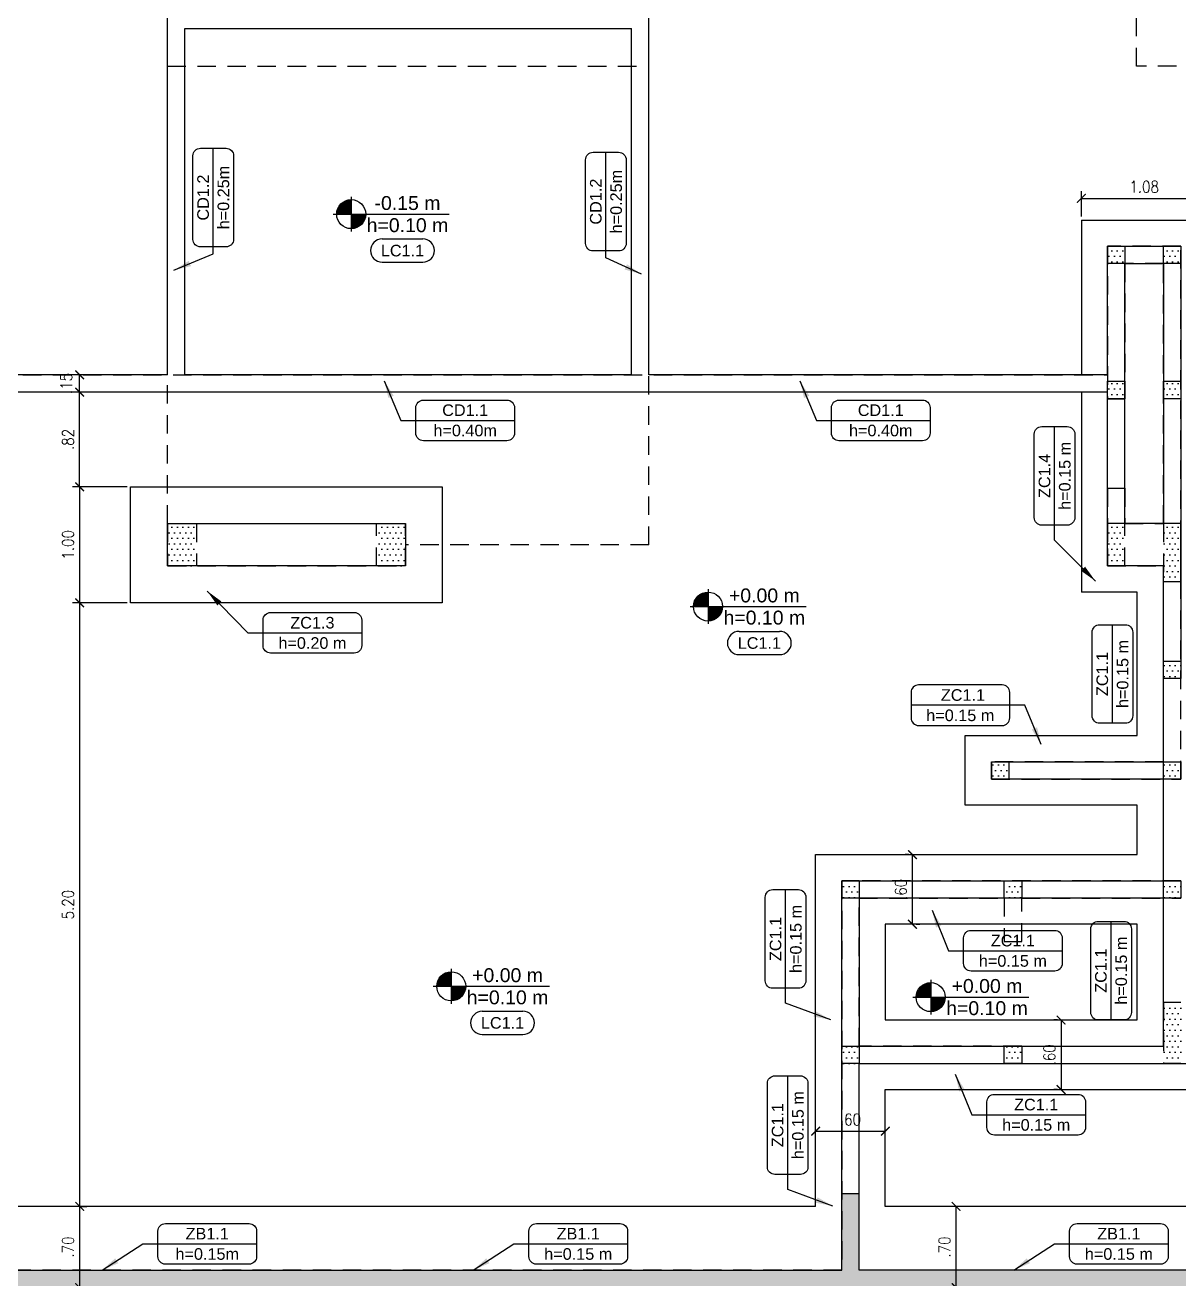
# Model space of a CAD drawing. Header units: millimetres. Extents: x -2.2 to 45.5, y -6.4 to 21.6.
# Drawn here: x 5.31 to 15.25, y 0 to 10.8 of the extents above; entities that cross this region are included whole.
import ezdxf
from ezdxf.enums import TextEntityAlignment as Align

# ---------------------------------------------------------------- set-up
doc = ezdxf.new("R2010")
doc.units = ezdxf.units.MM
doc.header["$LTSCALE"] = 0.05
doc.linetypes.add('HIDDEN2', pattern=[4.7625, 3.175, -1.5875])
for name, color, linetype in [('ACOTADO', 2, 'Continuous'), ('CIMENTACIÓN$0$CANT_VIS', 3, 'Continuous'), ('PLANTA BAJA$0$CONT_CORTE', 2, 'HIDDEN2'), ('PLANTA BAJA$0$PRETIL', 2, 'HIDDEN2'), ('TXT_IND', 2, 'Continuous')]:
    doc.layers.add(name, color=color, linetype=linetype)
doc.styles.add('ACOTAMIENTOS', font='romans.shx', dxfattribs={"width": 0.85})
doc.styles.add('ARIAL', font='arial.ttf')
doc.styles.get("Standard").update_dxf_attribs({"font": 'romans.shx'})
doc.dimstyles.new('ACOTA_50', dxfattribs={"dimscale": 0.05, "dimtxt": 2, "dimasz": 1.5, "dimexe": 1.25, "dimexo": 0.625, "dimgap": 1, "dimtad": 1, "dimzin": 4, "dimdsep": 46, "dimtxsty": 'ACOTAMIENTOS', "dimblk1": 'ARCHTICK', "dimblk2": 'ARCHTICK', "dimsah": 1, "dimcen": 1.5, "dimclrd": 1, "dimclre": 1, "dimclrt": 256, "dimadec": 0, "dimazin": 0, "dimtfac": 1, "dimtofl": 0, "dimtmove": 2, "dimatfit": 3, "dimfxl": 0, "dimtolj": 1, "dimtzin": 0, "dimarcsym": 0})

# ---------------------------------------------------------------- blocks, each defined once
blk = doc.blocks.new('NIVEL-PLANTA')
at = {"layer": 'TXT_IND'}
for points in [[(-0.47, 0), (-0.345, 0), (-0.345, 0.125, 0.414214)], [(-0.345, -0.125, 0.414214), (-0.22, 0), (-0.345, 0)]]:
    blk.add_hatch(color=1, dxfattribs=at).paths.add_polyline_path(points)
for p, q in [((-0.345, 0.15), (-0.345, -0.15)), ((-0.5, 0), (0.5, 0)), ((-0.22, 0), (0.5, 0))]:
    blk.add_line(p, q, dxfattribs=at)
at = {"layer": 'TXT_IND', "color": 3}
blk.add_circle((-0.345, 0), 0.125, dxfattribs=at)
at = {"layer": 'TXT_IND', "style": 'ARIAL'}
blk.add_attdef('NIVEL', text='', height=0.12, dxfattribs=at).set_placement((0.14, 0), align=Align.BOTTOM_CENTER)
at = {"layer": 'TXT_IND', "style": 'ARIAL', "width": 0.95}
blk.add_attdef('PERALTE', text='', height=0.12, dxfattribs=at).set_placement((0.14, -0.191), align=Align.BOTTOM_CENTER)
blk = doc.blocks.new('ETIQUETA')
at = {"layer": 'TXT_IND', "color": 3}
for p, q in [((-0.175, 0.2), (0.175, 0.2)), ((-0.175, 0), (0.175, 0))]:
    blk.add_line(p, q, dxfattribs=at)
for centre, start, end in [((-0.175, 0.1), 90, 270), ((0.175, 0.1), 270, 90)]:
    blk.add_arc(centre, 0.1, start, end, dxfattribs=at)
at = {"layer": 'TXT_IND', "color": 4, "style": 'ARIAL'}
blk.add_attdef('TEXTO', text='', height=0.1, dxfattribs=at).set_placement((0, 0.1), align=Align.MIDDLE_CENTER)
blk = doc.blocks.new('ETZ')
at = {"layer": 'TXT_IND', "color": 1}
blk.add_line((-0.425, 0), (0.425, 0), dxfattribs=at)
at = {"layer": 'TXT_IND', "color": 2}
blk.add_lwpolyline([(-0.36, -0.175, -0.4142136), (-0.425, -0.11), (-0.425, 0.11, -0.4142136), (-0.36, 0.175), (0.36, 0.175, -0.4142136), (0.425, 0.11), (0.425, -0.11, -0.4142136), (0.36, -0.175)], format="xyb", close=True, dxfattribs=at)
at = {"layer": 'TXT_IND', "color": 3, "width": 0.95}
for tag, p in [('ZAPATA', (0, 0.0875)), ('h=', (0, -0.0875))]:
    blk.add_attdef(tag, text='', height=0.1, rotation=0.00023, dxfattribs=at).set_placement(p, align=Align.MIDDLE_CENTER)
blk = doc.blocks.new('_ARCHTICK')
at = {"color": 0, "linetype": 'ByBlock', "const_width": 0.15}
blk.add_lwpolyline([(-0.5, -0.5), (0.5, 0.5)], dxfattribs=at)
blk = doc.blocks.new('*D116')
at = {"layer": 'ACOTADO', "color": 1, "lineweight": -2}
for p, q in [((6.186, 6.825), (5.716, 6.825)), ((5.778, 6.825), (5.778, 5.825)), ((6.186, 5.825), (5.716, 5.825))]:
    blk.add_line(p, q, dxfattribs=at)
at = {"layer": 'DEFPOINTS', "color": 0}
for p in [(6.217, 6.825), (5.778, 5.825), (6.217, 5.825)]:
    blk.add_point(p, dxfattribs=at)
at = {"layer": 'ACOTADO', "color": 1, "lineweight": -2, "xscale": 0.07500000000000001, "yscale": 0.07500000000000001, "zscale": 0.07500000000000001}
for p, rotation in [((5.778, 6.825), 90), ((5.778, 5.825), 270)]:
    blk.add_blockref('_ARCHTICK', p, dxfattribs=dict(at, rotation=rotation))
at = {"layer": 'ACOTADO', "insert": (5.678, 6.325), "char_height": 0.1, "attachment_point": 5, "rotation": 90, "style": 'ACOTAMIENTOS'}
blk.add_mtext('\\A1;1.00', dxfattribs=at)
blk = doc.blocks.new('*D117')
at = {"layer": 'ACOTADO', "color": 1, "lineweight": -2}
for p, q in [((5.747, 7.64), (5.716, 7.64)), ((5.778, 6.825), (5.778, 7.64)), ((6.186, 6.825), (5.716, 6.825))]:
    blk.add_line(p, q, dxfattribs=at)
at = {"layer": 'DEFPOINTS', "color": 0}
for p in [(5.778, 7.64), (5.778, 7.64), (6.217, 6.825)]:
    blk.add_point(p, dxfattribs=at)
at = {"layer": 'ACOTADO', "color": 1, "lineweight": -2, "xscale": 0.07500000000000001, "yscale": 0.07500000000000001, "zscale": 0.07500000000000001}
for p, rotation in [((5.778, 7.64), 90), ((5.778, 6.825), 270)]:
    blk.add_blockref('_ARCHTICK', p, dxfattribs=dict(at, rotation=rotation))
at = {"layer": 'ACOTADO', "insert": (5.678, 7.233), "char_height": 0.1, "attachment_point": 5, "rotation": 90, "style": 'ACOTAMIENTOS'}
blk.add_mtext('\\A1;.82', dxfattribs=at)
blk = doc.blocks.new('*D118')
at = {"layer": 'ACOTADO', "color": 1, "lineweight": -2}
for p, q in [((5.747, 7.79), (5.716, 7.79)), ((5.778, 7.64), (5.778, 7.79)), ((5.747, 7.64), (5.716, 7.64))]:
    blk.add_line(p, q, dxfattribs=at)
at = {"layer": 'DEFPOINTS', "color": 0}
for p in [(5.778, 7.79), (5.778, 7.79), (5.778, 7.64)]:
    blk.add_point(p, dxfattribs=at)
at = {"layer": 'ACOTADO', "color": 1, "lineweight": -2, "xscale": 0.07500000000000001, "yscale": 0.07500000000000001, "zscale": 0.07500000000000001}
for p, rotation in [((5.778, 7.79), 90), ((5.778, 7.64), 270)]:
    blk.add_blockref('_ARCHTICK', p, dxfattribs=dict(at, rotation=rotation))
at = {"layer": 'ACOTADO', "insert": (5.662, 7.715), "char_height": 0.1, "attachment_point": 5, "rotation": 90, "style": 'ACOTAMIENTOS'}
blk.add_mtext('\\A1;.15', dxfattribs=at)
blk = doc.blocks.new('*D119')
at = {"layer": 'ACOTADO', "color": 1, "lineweight": -2}
for p, q in [((6.186, 5.825), (5.716, 5.825)), ((5.778, 5.825), (5.778, 0.625)), ((5.791, 0.625), (5.841, 0.625))]:
    blk.add_line(p, q, dxfattribs=at)
at = {"layer": 'DEFPOINTS', "color": 0}
for p in [(6.217, 5.825), (5.76, 0.625), (5.778, 0.625)]:
    blk.add_point(p, dxfattribs=at)
at = {"layer": 'ACOTADO', "color": 1, "lineweight": -2, "xscale": 0.07500000000000001, "yscale": 0.07500000000000001, "zscale": 0.07500000000000001}
for p, rotation in [((5.778, 5.825), 90), ((5.778, 0.625), 270)]:
    blk.add_blockref('_ARCHTICK', p, dxfattribs=dict(at, rotation=rotation))
at = {"layer": 'ACOTADO', "insert": (5.678, 3.225), "char_height": 0.1, "attachment_point": 5, "rotation": 90, "style": 'ACOTAMIENTOS'}
blk.add_mtext('\\A1;5.20', dxfattribs=at)
blk = doc.blocks.new('*D120')
at = {"layer": 'ACOTADO', "color": 1, "lineweight": -2}
for p, q in [((5.778, 0.625), (5.778, -0.075)), ((5.791, 0.625), (5.841, 0.625)), ((5.769, -0.075), (5.841, -0.075))]:
    blk.add_line(p, q, dxfattribs=at)
at = {"layer": 'DEFPOINTS', "color": 0}
for p in [(5.76, 0.625), (5.738, -0.075), (5.778, -0.075)]:
    blk.add_point(p, dxfattribs=at)
at = {"layer": 'ACOTADO', "color": 1, "lineweight": -2, "xscale": 0.07500000000000001, "yscale": 0.07500000000000001, "zscale": 0.07500000000000001}
for p, rotation in [((5.778, 0.625), 90), ((5.778, -0.075), 270)]:
    blk.add_blockref('_ARCHTICK', p, dxfattribs=dict(at, rotation=rotation))
at = {"layer": 'ACOTADO', "insert": (5.678, 0.275), "char_height": 0.1, "attachment_point": 5, "rotation": 90, "style": 'ACOTAMIENTOS'}
blk.add_mtext('\\A1;.70', dxfattribs=at)
blk = doc.blocks.new('*D122')
at = {"layer": 'ACOTADO', "color": 1, "lineweight": -2}
for p, q in [((13.297, 0.625), (13.265, 0.625)), ((13.328, -0.075), (13.328, 0.625)), ((13.297, -0.075), (13.265, -0.075))]:
    blk.add_line(p, q, dxfattribs=at)
at = {"layer": 'DEFPOINTS', "color": 0}
for p in [(13.328, 0.625), (13.328, 0.625), (13.328, -0.075)]:
    blk.add_point(p, dxfattribs=at)
at = {"layer": 'ACOTADO', "color": 1, "lineweight": -2, "xscale": 0.07500000000000001, "yscale": 0.07500000000000001, "zscale": 0.07500000000000001}
for p, rotation in [((13.328, 0.625), 90), ((13.328, -0.075), 270)]:
    blk.add_blockref('_ARCHTICK', p, dxfattribs=dict(at, rotation=rotation))
at = {"layer": 'ACOTADO', "insert": (13.228, 0.275), "char_height": 0.1, "attachment_point": 5, "rotation": 90, "style": 'ACOTAMIENTOS'}
blk.add_mtext('\\A1;.70', dxfattribs=at)
blk = doc.blocks.new('*D125')
at = {"layer": 'ACOTADO', "color": 1, "lineweight": -2}
for p, q in [((14.201, 2.231), (14.17, 2.231)), ((14.232, 2.231), (14.232, 1.631)), ((14.201, 1.631), (14.17, 1.631))]:
    blk.add_line(p, q, dxfattribs=at)
at = {"layer": 'DEFPOINTS', "color": 0}
for p in [(14.232, 2.231), (14.232, 1.631), (14.232, 1.631)]:
    blk.add_point(p, dxfattribs=at)
at = {"layer": 'ACOTADO', "color": 1, "lineweight": -2, "xscale": 0.07500000000000001, "yscale": 0.07500000000000001, "zscale": 0.07500000000000001}
for p, rotation in [((14.232, 2.231), 90), ((14.232, 1.631), 270)]:
    blk.add_blockref('_ARCHTICK', p, dxfattribs=dict(at, rotation=rotation))
at = {"layer": 'ACOTADO', "insert": (14.132, 1.931), "char_height": 0.1, "attachment_point": 5, "rotation": 90, "style": 'ACOTAMIENTOS'}
blk.add_mtext('\\A1;.60', dxfattribs=at)
blk = doc.blocks.new('*D130')
at = {"layer": 'ACOTADO', "color": 1, "lineweight": -2}
for p, q in [((12.921, 3.656), (12.89, 3.656)), ((12.952, 3.056), (12.952, 3.656)), ((12.983, 3.056), (13.015, 3.056))]:
    blk.add_line(p, q, dxfattribs=at)
at = {"layer": 'DEFPOINTS', "color": 0}
for p in [(12.952, 3.656), (12.952, 3.656), (12.952, 3.056)]:
    blk.add_point(p, dxfattribs=at)
at = {"layer": 'ACOTADO', "color": 1, "lineweight": -2, "xscale": 0.07500000000000001, "yscale": 0.07500000000000001, "zscale": 0.07500000000000001}
for p, rotation in [((12.952, 3.656), 90), ((12.952, 3.056), 270)]:
    blk.add_blockref('_ARCHTICK', p, dxfattribs=dict(at, rotation=rotation))
at = {"layer": 'ACOTADO', "insert": (12.852, 3.356), "char_height": 0.1, "attachment_point": 5, "rotation": 90, "style": 'ACOTAMIENTOS'}
blk.add_mtext('\\A1;.60', dxfattribs=at)
blk = doc.blocks.new('*D132')
at = {"layer": 'ACOTADO', "color": 1, "lineweight": -2}
for p, q in [((12.118, 1.305), (12.118, 1.336)), ((12.718, 1.305), (12.718, 1.336)), ((12.118, 1.273), (12.718, 1.273))]:
    blk.add_line(p, q, dxfattribs=at)
at = {"layer": 'DEFPOINTS', "color": 0}
for p in [(12.118, 1.273), (12.718, 1.273), (12.718, 1.273)]:
    blk.add_point(p, dxfattribs=at)
at = {"layer": 'ACOTADO', "color": 1, "lineweight": -2, "xscale": 0.07500000000000001, "yscale": 0.07500000000000001, "zscale": 0.07500000000000001, "rotation": 180}
blk.add_blockref('_ARCHTICK', (12.118, 1.273), dxfattribs=at)
at = {"layer": 'ACOTADO', "color": 1, "lineweight": -2, "xscale": 0.07500000000000001, "yscale": 0.07500000000000001, "zscale": 0.07500000000000001}
blk.add_blockref('_ARCHTICK', (12.718, 1.273), dxfattribs=at)
at = {"layer": 'ACOTADO', "insert": (12.418, 1.373), "char_height": 0.1, "attachment_point": 5, "style": 'ACOTAMIENTOS'}
blk.add_mtext('\\A1;.60', dxfattribs=at)
blk = doc.blocks.new('*D144')
at = {"layer": 'ACOTADO', "color": 1, "lineweight": -2}
for p, q in [((14.407, 9.154), (14.407, 9.372)), ((14.407, 9.31), (15.489, 9.31)), ((15.489, 9.154), (15.489, 9.372))]:
    blk.add_line(p, q, dxfattribs=at)
at = {"layer": 'DEFPOINTS', "color": 0}
for p in [(15.489, 9.31), (14.407, 9.123), (15.489, 9.123)]:
    blk.add_point(p, dxfattribs=at)
at = {"layer": 'ACOTADO', "color": 1, "lineweight": -2, "xscale": 0.07500000000000001, "yscale": 0.07500000000000001, "zscale": 0.07500000000000001, "rotation": 180}
blk.add_blockref('_ARCHTICK', (14.407, 9.31), dxfattribs=at)
at = {"layer": 'ACOTADO', "color": 1, "lineweight": -2, "xscale": 0.07500000000000001, "yscale": 0.07500000000000001, "zscale": 0.07500000000000001}
blk.add_blockref('_ARCHTICK', (15.489, 9.31), dxfattribs=at)
at = {"layer": 'ACOTADO', "insert": (14.948, 9.41), "char_height": 0.1, "attachment_point": 5, "style": 'ACOTAMIENTOS'}
blk.add_mtext('\\A1;1.08', dxfattribs=at)
blk = doc.blocks.new('PLANTA BAJA')
at = {"layer": 'PLANTA BAJA$0$PRETIL'}
h = blk.add_hatch(dxfattribs=at)
h.set_pattern_fill('DOTS', color=256, scale=0.03)
h.paths.add_polyline_path([(14.782, 8.898), (14.632, 8.898), (14.632, 8.748), (14.782, 8.748)])
h = blk.add_hatch(dxfattribs=at)
h.set_pattern_fill('DOTS', color=256, scale=0.03)
h.paths.add_polyline_path([(15.264, 8.898), (15.114, 8.898), (15.114, 8.748), (15.264, 8.748)])
h = blk.add_hatch(dxfattribs=at)
h.set_pattern_fill('DOTS', color=256, scale=0.03)
h.paths.add_polyline_path([(14.782, 7.734), (14.632, 7.734), (14.632, 7.584), (14.782, 7.584)])
h = blk.add_hatch(dxfattribs=at)
h.set_pattern_fill('DOTS', color=256, scale=0.03)
h.paths.add_polyline_path([(15.264, 7.734), (15.114, 7.734), (15.114, 7.584), (15.264, 7.584)])
h = blk.add_hatch(dxfattribs=at)
h.set_pattern_fill('DOTS', color=256, scale=0.03)
h.paths.add_polyline_path([(24.98, 7.382), (24.949, 7.404), (24.846, 7.394), (25.485, 1.314), (25.489, 1.31), (25.485, 1.309), (25.615, 0.075), (24.455, 0.075), (23.322, 0.075), (23.305, 0.24), (23.156, 0.224), (23.171, 0.075), (20.058, 0.075), (20.058, 0.225), (19.908, 0.225), (19.908, 0.075), (16.204, 0.075), (16.204, 0.225), (16.054, 0.225), (16.054, 0.075), (12.493, 0.075), (12.493, 0.736), (12.343, 0.736), (12.343, 0.075), (0.042, 0.075), (0.042, 0.736), (-0.108, 0.736), (-0.108, -0.075), (25.675, -0.075), (25.763, -0.066)])
h = blk.add_hatch(dxfattribs=at)
h.set_pattern_fill('DOTS', color=256, scale=0.03)
h.paths.add_polyline_path([(6.784, 6.508), (6.534, 6.508), (6.534, 6.143), (6.784, 6.143)])
h = blk.add_hatch(dxfattribs=at)
h.set_pattern_fill('DOTS', color=256, scale=0.03)
h.paths.add_polyline_path([(8.585, 6.508), (8.335, 6.508), (8.335, 6.143), (8.585, 6.143)])
h = blk.add_hatch(dxfattribs=at)
h.set_pattern_fill('DOTS', color=256, scale=0.03)
h.paths.add_polyline_path([(14.782, 6.508), (14.632, 6.508), (14.632, 6.143), (14.782, 6.143)])
h = blk.add_hatch(dxfattribs=at)
h.set_pattern_fill('DOTS', color=256, scale=0.03)
h.paths.add_polyline_path([(15.264, 6.508), (15.114, 6.508), (15.114, 6.008), (15.264, 6.008)])
h = blk.add_hatch(dxfattribs=at)
h.set_pattern_fill('DOTS', color=256, scale=0.03)
h.paths.add_polyline_path([(15.264, 5.322), (15.114, 5.322), (15.114, 5.172), (15.264, 5.172)])
h = blk.add_hatch(dxfattribs=at)
h.set_pattern_fill('DOTS', color=256, scale=0.03)
h.paths.add_polyline_path([(13.782, 4.456), (13.632, 4.456), (13.632, 4.306), (13.782, 4.306)])
h = blk.add_hatch(dxfattribs=at)
h.set_pattern_fill('DOTS', color=256, scale=0.03)
h.paths.add_polyline_path([(15.264, 4.456), (15.114, 4.456), (15.114, 4.306), (15.264, 4.306)])
h = blk.add_hatch(dxfattribs=at)
h.set_pattern_fill('DOTS', color=256, scale=0.03)
h.paths.add_polyline_path([(12.493, 3.431), (12.343, 3.431), (12.343, 3.281), (12.493, 3.281)])
h = blk.add_hatch(dxfattribs=at)
h.set_pattern_fill('DOTS', color=256, scale=0.03)
h.paths.add_polyline_path([(13.893, 3.431), (13.743, 3.431), (13.743, 3.281), (13.893, 3.281)])
h = blk.add_hatch(dxfattribs=at)
h.set_pattern_fill('DOTS', color=256, scale=0.03)
h.paths.add_polyline_path([(15.264, 3.431), (15.114, 3.431), (15.114, 3.281), (15.264, 3.281)])
h = blk.add_hatch(dxfattribs=at)
h.set_pattern_fill('DOTS', color=256, scale=0.03)
h.paths.add_polyline_path([(15.264, 2.381), (15.114, 2.381), (15.114, 1.856), (15.264, 1.856)])
h = blk.add_hatch(dxfattribs=at)
h.set_pattern_fill('DOTS', color=256, scale=0.03)
h.paths.add_polyline_path([(12.493, 2.006), (12.343, 2.006), (12.343, 1.856), (12.493, 1.856)])
h = blk.add_hatch(dxfattribs=at)
h.set_pattern_fill('DOTS', color=256, scale=0.03)
h.paths.add_polyline_path([(13.893, 2.006), (13.743, 2.006), (13.743, 1.856), (13.893, 1.856)])
h = blk.add_hatch(dxfattribs=at)
h.set_pattern_fill('DOTS', color=256, scale=0.03)
h.paths.add_polyline_path([(15.264, 0.075), (12.493, 0.075), (12.493, 0.736), (12.343, 0.736), (12.343, 0.075), (0.042, 0.075), (0.042, 0.736), (-0.108, 0.736), (-0.108, -0.075), (15.264, -0.075)])
at = {"layer": 'PLANTA BAJA$0$CONT_CORTE'}
for p, q in [((14.632, 7.584), (14.782, 7.584)), ((14.632, 6.812), (14.782, 6.812)), ((6.534, 6.508), (6.534, 6.143)), ((6.784, 6.508), (6.784, 6.143)), ((8.335, 6.143), (8.335, 6.508)), ((8.585, 6.143), (8.585, 6.508)), ((6.534, 6.143), (8.585, 6.143)), ((15.114, 4.456), (13.632, 4.456)), ((13.632, 4.456), (13.632, 4.306)), ((13.632, 4.306), (15.264, 4.306)), ((12.343, 3.431), (12.343, 0.075)), ((12.493, 3.431), (12.343, 3.431)), ((15.264, 3.431), (12.493, 3.431)), ((12.493, 2.006), (12.493, 3.281)), ((12.493, 3.281), (13.743, 3.281)), ((13.743, 3.281), (13.743, 2.906)), ((13.893, 2.906), (13.893, 3.281)), ((13.893, 3.281), (15.264, 3.281)), ((13.743, 2.906), (13.893, 2.906)), ((15.264, 2.381), (15.114, 2.381)), ((15.114, 2.381), (15.114, 1.856)), ((13.893, 2.006), (12.493, 2.006)), ((13.893, 2.006), (13.893, 1.856)), ((12.493, 0.075), (12.493, 1.856)), ((12.493, 1.856), (13.893, 1.856)), ((15.264, 1.856), (15.114, 1.856)), ((12.343, 0.736), (12.493, 0.736)), ((12.343, 0.075), (0.042, 0.075)), ((16.054, 0.075), (12.493, 0.075))]:
    blk.add_line(p, q, dxfattribs=at)
for points in [[(15.264, 4.306), (15.264, 8.898), (14.632, 8.898), (14.632, 7.584)], [(15.114, 6.508), (15.114, 8.748), (14.782, 8.748), (14.782, 7.584)], [(14.632, 6.812), (14.632, 6.143), (15.114, 6.143)], [(14.782, 6.812), (14.782, 6.508), (15.114, 6.508)], [(15.114, 4.456), (15.114, 6.143)]]:
    blk.add_lwpolyline(points, dxfattribs=at)
for points in [[(14.632, 8.898), (14.782, 8.898), (14.782, 8.748), (14.632, 8.748)], [(15.114, 8.898), (15.264, 8.898), (15.264, 8.748), (15.114, 8.748)], [(14.632, 7.734), (14.782, 7.734), (14.782, 7.584), (14.632, 7.584)], [(15.114, 7.734), (15.264, 7.734), (15.264, 7.584), (15.114, 7.584)], [(14.782, 6.508), (14.632, 6.508), (14.632, 6.143), (14.782, 6.143)], [(15.114, 6.008), (15.264, 6.008), (15.264, 6.508), (15.114, 6.508)], [(15.114, 5.322), (15.264, 5.322), (15.264, 5.172), (15.114, 5.172)], [(13.632, 4.456), (13.782, 4.456), (13.782, 4.306), (13.632, 4.306)], [(15.114, 4.456), (15.264, 4.456), (15.264, 4.306), (15.114, 4.306)], [(12.343, 3.431), (12.493, 3.431), (12.493, 3.281), (12.343, 3.281)], [(13.743, 3.431), (13.893, 3.431), (13.893, 3.281), (13.743, 3.281)], [(15.114, 3.431), (15.264, 3.431), (15.264, 3.281), (15.114, 3.281)], [(12.343, 2.006), (12.493, 2.006), (12.493, 1.856), (12.343, 1.856)], [(13.743, 2.006), (13.893, 2.006), (13.893, 1.856), (13.743, 1.856)]]:
    blk.add_lwpolyline(points, close=True, dxfattribs=at)
at = {"layer": 'PLANTA BAJA$0$PRETIL'}
for p, q in [((6.534, 6.508), (6.534, 15.873)), ((10.682, 6.325), (10.682, 12.851)), ((14.882, 10.448), (14.882, 10.948)), ((6.534, 10.448), (10.682, 10.448)), ((17.813, 10.448), (14.882, 10.448)), ((0.632, 7.79), (14.632, 7.79)), ((10.682, 6.325), (8.585, 6.325))]:
    blk.add_line(p, q, dxfattribs=at)

msp = doc.modelspace()

# ---------------------------------------------------------------- linework, layer by layer
at = {"layer": 'CIMENTACIÓN$0$CANT_VIS'}
for p, q in [((6.534, 7.79), (6.534, 15.675)), ((10.682, 7.79), (10.682, 10.923)), ((6.684, 7.79), (6.684, 10.773)), ((6.684, 10.773), (10.532, 10.773)), ((10.532, 7.79), (10.532, 10.773)), ((14.407, 9.123), (15.489, 9.123)), ((6.534, 7.79), (0.632, 7.79)), ((10.532, 7.79), (6.684, 7.79)), ((14.632, 7.79), (10.682, 7.79)), ((14.632, 7.64), (0.632, 7.64)), ((15.114, 3.431), (15.114, 4.306)), ((14.889, 3.656), (14.889, 4.081)), ((12.118, 0.625), (0.267, 0.625)), ((15.829, 0.625), (12.718, 0.625))]:
    msp.add_line(p, q, dxfattribs=at)
for points in [[(14.407, 9.123), (14.407, 7.79)], [(14.632, 7.79), (14.632, 8.898), (15.264, 8.898), (15.264, 5.322)], [(14.407, 7.64), (14.407, 5.918)], [(14.632, 6.143), (14.632, 7.64)], [(15.114, 4.306), (13.632, 4.306), (13.632, 4.456), (15.114, 4.456), (15.114, 6.143), (14.632, 6.143)], [(14.889, 4.081), (13.407, 4.081), (13.407, 4.681), (14.889, 4.681), (14.889, 5.918), (14.407, 5.918)], [(0.632, 4.447), (0.632, 3.281), (0.042, 3.281), (0.042, 0.075), (12.343, 0.075), (12.343, 3.431), (15.114, 3.431)], [(12.118, 0.625), (12.118, 3.656), (14.889, 3.656)], [(12.493, 0.075), (12.493, 1.856), (16.054, 1.856), (16.054, 0.075), (12.493, 0.075)], [(12.718, 0.625), (12.718, 1.631), (15.829, 1.631), (15.829, 0.625)]]:
    msp.add_lwpolyline(points, dxfattribs=at)
for points in [[(14.782, 8.748), (15.114, 8.748), (15.114, 6.508), (14.782, 6.508)], [(6.217, 6.825), (8.902, 6.825), (8.902, 5.825), (6.217, 5.825)], [(6.534, 6.508), (8.585, 6.508), (8.585, 6.143), (6.534, 6.143)], [(12.493, 2.006), (15.114, 2.006), (15.114, 3.281), (12.493, 3.281)], [(12.718, 2.231), (14.889, 2.231), (14.889, 3.056), (12.718, 3.056)]]:
    msp.add_lwpolyline(points, close=True, dxfattribs=at)

# ---------------------------------------------------------------- block references
msp.add_blockref('PLANTA BAJA', (0, 0))
at = {"layer": 'TXT_IND'}
ref = msp.add_blockref('ETZ', (6.929, 9.317), dxfattribs=dict(at, rotation=90.00030408680253))
ref.add_attrib('ZAPATA', 'CD1.2', dxfattribs={"color": 3, "height": 0.1, "rotation": 90, "style": 'ARIAL'}).set_placement((6.841, 9.317), align=Align.MIDDLE_CENTER)
ref.add_attrib('h=', 'h=0.25m', dxfattribs={"color": 3, "height": 0.1, "rotation": 90, "style": 'ARIAL'}).set_placement((7.016, 9.317), align=Align.MIDDLE_CENTER)
ref = msp.add_blockref('ETZ', (10.311, 9.282), dxfattribs=dict(at, rotation=90.00030408680253))
ref.add_attrib('ZAPATA', 'CD1.2', dxfattribs={"color": 3, "height": 0.1, "rotation": 90, "style": 'ARIAL'}).set_placement((10.224, 9.282), align=Align.MIDDLE_CENTER)
ref.add_attrib('h=', 'h=0.25m', dxfattribs={"color": 3, "height": 0.1, "rotation": 90, "style": 'ARIAL'}).set_placement((10.399, 9.282), align=Align.MIDDLE_CENTER)
ref = msp.add_blockref('NIVEL-PLANTA', (8.462, 9.174), dxfattribs=at)
ref.add_attrib('NIVEL', '-0.15 m', dxfattribs={"height": 0.12, "style": 'ARIAL'}).set_placement((8.602, 9.174), align=Align.BOTTOM_CENTER)
ref.add_attrib('PERALTE', 'h=0.10 m', dxfattribs={"height": 0.12, "style": 'ARIAL'}).set_placement((8.602, 8.983), align=Align.BOTTOM_CENTER)
for p in [(8.559, 8.76), (11.633, 5.379), (9.421, 2.106)]:
    msp.add_blockref('ETIQUETA', p, dxfattribs=at).add_auto_attribs({'TEXTO': 'LC1.1'})
ref = msp.add_blockref('ETZ', (9.099, 7.397), dxfattribs=dict(at, rotation=0.0003040868025454623))
ref.add_attrib('ZAPATA', 'CD1.1', dxfattribs={"color": 3, "height": 0.1, "style": 'ARIAL'}).set_placement((9.099, 7.485), align=Align.MIDDLE_CENTER)
ref.add_attrib('h=', 'h=0.40m', dxfattribs={"color": 3, "height": 0.1, "style": 'ARIAL'}).set_placement((9.099, 7.31), align=Align.MIDDLE_CENTER)
ref = msp.add_blockref('ETZ', (12.679, 7.397), dxfattribs=dict(at, rotation=0.0003040868025454623))
ref.add_attrib('ZAPATA', 'CD1.1', dxfattribs={"color": 3, "height": 0.1, "style": 'ARIAL'}).set_placement((12.679, 7.485), align=Align.MIDDLE_CENTER)
ref.add_attrib('h=', 'h=0.40m', dxfattribs={"color": 3, "height": 0.1, "style": 'ARIAL'}).set_placement((12.679, 7.31), align=Align.MIDDLE_CENTER)
ref = msp.add_blockref('ETZ', (14.176, 6.919), dxfattribs=dict(at, rotation=90.00030408680256))
ref.add_attrib('ZAPATA', 'ZC1.4', dxfattribs={"color": 3, "height": 0.1, "rotation": 90, "style": 'ARIAL'}).set_placement((14.089, 6.919), align=Align.MIDDLE_CENTER)
ref.add_attrib('h=', 'h=0.15 m', dxfattribs={"color": 3, "height": 0.1, "rotation": 90, "style": 'ARIAL'}).set_placement((14.264, 6.919), align=Align.MIDDLE_CENTER)
ref = msp.add_blockref('NIVEL-PLANTA', (11.536, 5.793), dxfattribs=at)
ref.add_attrib('NIVEL', '+0.00 m', dxfattribs={"height": 0.12, "style": 'ARIAL'}).set_placement((11.676, 5.793), align=Align.BOTTOM_CENTER)
ref.add_attrib('PERALTE', 'h=0.10 m', dxfattribs={"height": 0.12, "style": 'ARIAL'}).set_placement((11.676, 5.602), align=Align.BOTTOM_CENTER)
ref = msp.add_blockref('ETZ', (7.783, 5.567), dxfattribs=dict(at, rotation=0.0003040868025454621))
ref.add_attrib('ZAPATA', 'ZC1.3', dxfattribs={"color": 3, "height": 0.1, "style": 'ARIAL'}).set_placement((7.783, 5.654), align=Align.MIDDLE_CENTER)
ref.add_attrib('h=', 'h=0.20 m', dxfattribs={"color": 3, "height": 0.1, "style": 'ARIAL'}).set_placement((7.783, 5.479), align=Align.MIDDLE_CENTER)
ref = msp.add_blockref('ETZ', (14.675, 5.212), dxfattribs=dict(at, rotation=90.00030408680256))
ref.add_attrib('ZAPATA', 'ZC1.1', dxfattribs={"color": 3, "height": 0.1, "rotation": 90, "style": 'ARIAL'}).set_placement((14.587, 5.212), align=Align.MIDDLE_CENTER)
ref.add_attrib('h=', 'h=0.15 m', dxfattribs={"color": 3, "height": 0.1, "rotation": 90, "style": 'ARIAL'}).set_placement((14.762, 5.212), align=Align.MIDDLE_CENTER)
ref = msp.add_blockref('ETZ', (13.365, 4.943), dxfattribs=dict(at, xscale=-1, rotation=359.9996959131975))
ref.add_attrib('ZAPATA', 'ZC1.1', dxfattribs={"color": 3, "height": 0.1, "style": 'ARIAL'}).set_placement((13.387, 5.031), align=Align.MIDDLE_CENTER)
ref.add_attrib('h=', 'h=0.15 m', dxfattribs={"color": 3, "height": 0.1, "style": 'ARIAL'}).set_placement((13.364, 4.856), align=Align.MIDDLE_CENTER)
ref = msp.add_blockref('ETZ', (11.859, 2.929), dxfattribs=dict(at, rotation=90.00030408680256))
ref.add_attrib('ZAPATA', 'ZC1.1', dxfattribs={"color": 3, "height": 0.1, "rotation": 90, "style": 'ARIAL'}).set_placement((11.772, 2.929), align=Align.MIDDLE_CENTER)
ref.add_attrib('h=', 'h=0.15 m', dxfattribs={"color": 3, "height": 0.1, "rotation": 90, "style": 'ARIAL'}).set_placement((11.947, 2.929), align=Align.MIDDLE_CENTER)
ref = msp.add_blockref('ETZ', (14.663, 2.656), dxfattribs=dict(at, rotation=90.00030408680256))
ref.add_attrib('ZAPATA', 'ZC1.1', dxfattribs={"color": 3, "height": 0.1, "rotation": 90, "style": 'ARIAL'}).set_placement((14.575, 2.656), align=Align.MIDDLE_CENTER)
ref.add_attrib('h=', 'h=0.15 m', dxfattribs={"color": 3, "height": 0.1, "rotation": 90, "style": 'ARIAL'}).set_placement((14.75, 2.656), align=Align.MIDDLE_CENTER)
ref = msp.add_blockref('ETZ', (13.817, 2.828), dxfattribs=dict(at, rotation=0.0003040868025454622))
ref.add_attrib('ZAPATA', 'ZC1.1', dxfattribs={"color": 3, "height": 0.1, "style": 'ARIAL'}).set_placement((13.817, 2.915), align=Align.MIDDLE_CENTER)
ref.add_attrib('h=', 'h=0.15 m', dxfattribs={"color": 3, "height": 0.1, "style": 'ARIAL'}).set_placement((13.817, 2.74), align=Align.MIDDLE_CENTER)
ref = msp.add_blockref('NIVEL-PLANTA', (9.324, 2.521), dxfattribs=at)
ref.add_attrib('NIVEL', '+0.00 m', dxfattribs={"height": 0.12, "style": 'ARIAL'}).set_placement((9.464, 2.521), align=Align.BOTTOM_CENTER)
ref.add_attrib('PERALTE', 'h=0.10 m', dxfattribs={"height": 0.12, "style": 'ARIAL'}).set_placement((9.464, 2.33), align=Align.BOTTOM_CENTER)
ref = msp.add_blockref('NIVEL-PLANTA', (13.454, 2.428), dxfattribs=at)
ref.add_attrib('NIVEL', '+0.00 m', dxfattribs={"height": 0.12, "style": 'ARIAL'}).set_placement((13.594, 2.428), align=Align.BOTTOM_CENTER)
ref.add_attrib('PERALTE', 'h=0.10 m', dxfattribs={"height": 0.12, "style": 'ARIAL'}).set_placement((13.594, 2.237), align=Align.BOTTOM_CENTER)
ref = msp.add_blockref('ETZ', (11.877, 1.325), dxfattribs=dict(at, rotation=90.00030408680256))
ref.add_attrib('ZAPATA', 'ZC1.1', dxfattribs={"color": 3, "height": 0.1, "rotation": 90, "style": 'ARIAL'}).set_placement((11.79, 1.325), align=Align.MIDDLE_CENTER)
ref.add_attrib('h=', 'h=0.15 m', dxfattribs={"color": 3, "height": 0.1, "rotation": 90, "style": 'ARIAL'}).set_placement((11.965, 1.325), align=Align.MIDDLE_CENTER)
ref = msp.add_blockref('ETZ', (14.018, 1.415), dxfattribs=dict(at, rotation=0.0003040868025454621))
ref.add_attrib('ZAPATA', 'ZC1.1', dxfattribs={"color": 3, "height": 0.1, "style": 'ARIAL'}).set_placement((14.018, 1.502), align=Align.MIDDLE_CENTER)
ref.add_attrib('h=', 'h=0.15 m', dxfattribs={"color": 3, "height": 0.1, "style": 'ARIAL'}).set_placement((14.018, 1.327), align=Align.MIDDLE_CENTER)
ref = msp.add_blockref('ETZ', (6.877, 0.302), dxfattribs=dict(at, rotation=0.000304086802560924))
ref.add_attrib('ZAPATA', 'ZB1.1', dxfattribs={"color": 3, "height": 0.1, "style": 'ARIAL'}).set_placement((6.877, 0.39), align=Align.MIDDLE_CENTER)
ref.add_attrib('h=', 'h=0.15m', dxfattribs={"color": 3, "height": 0.1, "style": 'ARIAL'}).set_placement((6.877, 0.215), align=Align.MIDDLE_CENTER)
ref = msp.add_blockref('ETZ', (10.073, 0.302), dxfattribs=dict(at, rotation=0.000304086802560924))
ref.add_attrib('ZAPATA', 'ZB1.1', dxfattribs={"color": 3, "height": 0.1, "style": 'ARIAL'}).set_placement((10.073, 0.39), align=Align.MIDDLE_CENTER)
ref.add_attrib('h=', 'h=0.15 m', dxfattribs={"color": 3, "height": 0.1, "style": 'ARIAL'}).set_placement((10.073, 0.215), align=Align.MIDDLE_CENTER)
ref = msp.add_blockref('ETZ', (14.73, 0.302), dxfattribs=dict(at, rotation=0.0003040868025609238))
ref.add_attrib('ZAPATA', 'ZB1.1', dxfattribs={"color": 3, "height": 0.1, "style": 'ARIAL'}).set_placement((14.73, 0.39), align=Align.MIDDLE_CENTER)
ref.add_attrib('h=', 'h=0.15 m', dxfattribs={"color": 3, "height": 0.1, "style": 'ARIAL'}).set_placement((14.73, 0.215), align=Align.MIDDLE_CENTER)

# ---------------------------------------------------------------- dimensions: what is measured, and where the dimension line sits
at = {"layer": 'ACOTADO'}
for p1, p2, distance, picture, middle in [((14.407, 9.123), (15.489, 9.123), 0.187, '*D144', (14.948, 9.41)), ((6.217, 6.825), (6.217, 5.825), -0.439, '*D116', (5.678, 6.325)), ((12.952, 3.056), (12.952, 3.656), 0, '*D130', (12.852, 3.356)), ((14.232, 2.231), (14.232, 1.631), 0, '*D125', (14.132, 1.931)), ((12.118, 1.273), (12.718, 1.273), 0, '*D132', (12.418, 1.373)), ((13.328, -0.075), (13.328, 0.625), 0, '*D122', (13.228, 0.275))]:
    dim = msp.add_aligned_dim(p1=p1, p2=p2, distance=distance, dimstyle='ACOTA_50', dxfattribs=at)
    dim.commit()
    dim.dimension.update_dxf_attribs({"geometry": picture, "text_midpoint": middle})
dim = msp.add_linear_dim(base=(5.778, 7.79), p1=(5.778, 7.64), p2=(5.778, 7.79), angle=90, dimstyle='ACOTA_50', dxfattribs=at)
dim.commit()
dim.dimension.update_dxf_attribs({"geometry": '*D118', "text_midpoint": (5.662, 7.715), "dimtype": 160})
for base, p1, p2, picture, middle in [((5.7783, 7.6404), (6.217, 6.825), (5.7783, 7.6404), '*D117', (5.6783, 7.2327)), ((5.778, 0.625), (6.217, 5.825), (5.76, 0.625), '*D119', (5.678, 3.225)), ((5.778, -0.075), (5.76, 0.625), (5.738, -0.075), '*D120', (5.678, 0.275))]:
    dim = msp.add_linear_dim(base=base, p1=p1, p2=p2, angle=90, dimstyle='ACOTA_50', dxfattribs=at)
    dim.commit()
    dim.dimension.update_dxf_attribs({"geometry": picture, "text_midpoint": middle})

# ---------------------------------------------------------------- leaders
at = {"layer": 'TXT_IND'}
for points in [[(6.589, 8.691), (6.929, 8.833), (6.929, 9.046)], [(10.619, 8.656), (10.311, 8.799), (10.311, 9.012)], [(8.402, 7.738), (8.545, 7.397), (8.758, 7.397)], [(11.983, 7.738), (12.125, 7.397), (12.338, 7.397)], [(14.528, 6.013), (14.176, 6.364), (14.176, 6.577)], [(6.877, 5.927), (7.228, 5.567), (7.441, 5.567)], [(14.061, 4.605), (13.919, 4.943), (13.706, 4.943)], [(13.121, 3.176), (13.263, 2.828), (13.476, 2.828)], [(12.249, 2.232), (11.859, 2.375), (11.859, 2.588)], [(13.321, 1.763), (13.463, 1.415), (13.676, 1.415)], [(12.267, 0.628), (11.877, 0.771), (11.877, 0.983)], [(5.971, 0.075), (6.323, 0.302), (6.535, 0.302)], [(9.168, 0.075), (9.519, 0.302), (9.732, 0.302)], [(13.824, 0.075), (14.175, 0.302), (14.388, 0.302)]]:
    msp.add_leader(points, dimstyle='ACOTA_50', override={"dimasz": 3, "dimgap": 1, "dimtad": 0}, dxfattribs=at)

doc.saveas('drawing.dxf')
